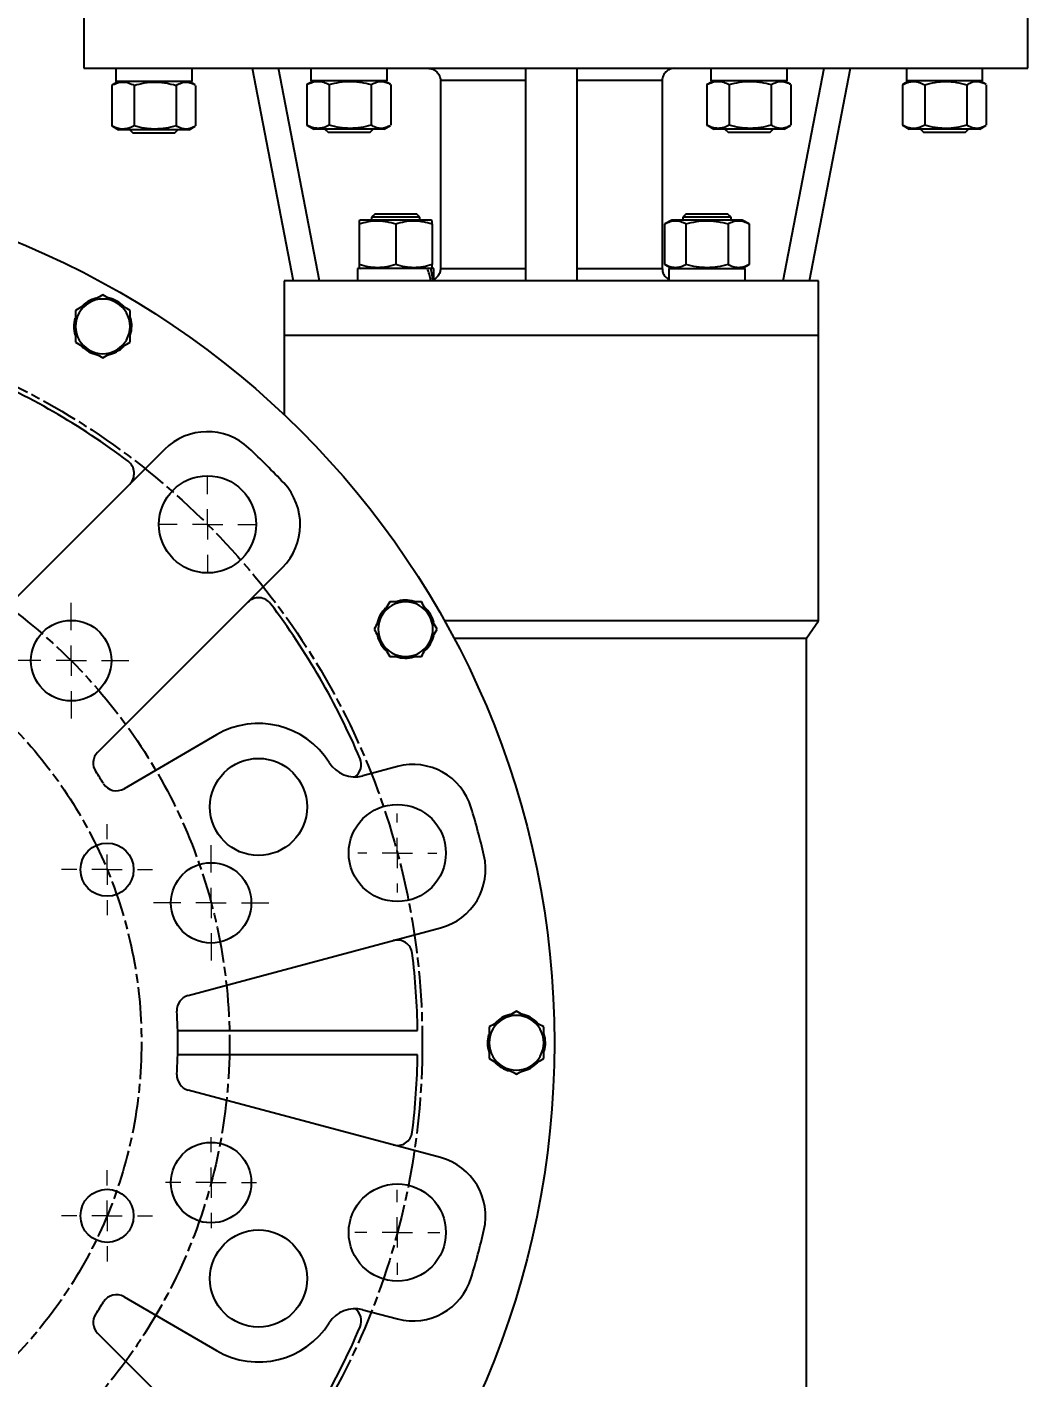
# Model space of a CAD drawing. Header units: millimetres. Extents: x 7861 to 11104, y 3791 to 6084.
# Drawn here: x 10086.4 to 10416.1, y 5036.6 to 5481.6 of the extents above; entities that cross this region are included whole.
import ezdxf

# ---------------------------------------------------------------- set-up
doc = ezdxf.new("R2010")
doc.units = ezdxf.units.MM
doc.linetypes.add('AM_ISO08W050', pattern=[18, 12, -1.5, 3, -1.5])
for name, color, linetype, lineweight in [('10', 7, 'Continuous', 0), ('AM_5', 3, 'Continuous', 25), ('AM_7', 4, 'AM_ISO08W050', 25)]:
    doc.layers.add(name, color=color, linetype=linetype, lineweight=lineweight)
doc.styles.add('SLDTEXTSTYLE1', font='txt.shx', dxfattribs={"width": 0.7, "bigfont": 'gbcbig.shx'})
doc.dimstyles.new('SLDDIMSTYLE12$3', dxfattribs={"dimtxt": 12, "dimasz": 10, "dimexe": 0, "dimexo": 0.0625, "dimgap": 0.875, "dimtad": 1, "dimdec": 1, "dimlfac": 1.8, "dimrnd": 1e-09, "dimzin": 12, "dimdsep": 46, "dimtxsty": 'SLDTEXTSTYLE1', "dimcen": 0.09, "dimdle": 8.16, "dimclrd": 3, "dimclre": 3, "dimadec": 0, "dimazin": 3, "dimtfac": 1, "dimtdec": 1, "dimtofl": 0, "dimtmove": 0, "dimatfit": 3, "dimfxl": 0, "dimfrac": 2, "dimtolj": 1, "dimlwd": 5, "dimlwe": 5, "dimarcsym": 0})

# ---------------------------------------------------------------- blocks, each defined once
blk = doc.blocks.new('SW_CENTERMARKSYMBOL_3')
at = {"layer": '10', "color": 0}
for p, q in [((0, 1), (0, 1.9)), ((0, 0), (0, 0.5)), ((-1, 0), (-1.9, 0)), ((0, 0), (-0.5, 0)), ((0, 0), (0, -0.5)), ((0, 0), (0.5, 0)), ((1, 0), (1.9, 0)), ((0, -1), (0, -1.9))]:
    blk.add_line(p, q, dxfattribs=at)
blk = doc.blocks.new('SW_CENTERMARKSYMBOL_4')
at = {"layer": '10', "color": 0}
for p, q in [((0, 1), (0, 1.9)), ((0, 0), (0, 0.5)), ((-1, 0), (-1.9, 0)), ((0, 0), (-0.5, 0)), ((0, 0), (0, -0.5)), ((0, 0), (0.5, 0)), ((1, 0), (1.9, 0)), ((0, -1), (0, -1.9))]:
    blk.add_line(p, q, dxfattribs=at)
blk = doc.blocks.new('SW_CENTERMARKSYMBOL_5')
at = {"layer": '10', "color": 0}
for p, q in [((0, 1), (0, 1.5)), ((0, 0), (0, 0.5)), ((-1, 0), (-1.5, 0)), ((0, 0), (-0.5, 0)), ((0, 0), (0, -0.5)), ((0, 0), (0.5, 0)), ((1, 0), (1.5, 0)), ((0, -1), (0, -1.5))]:
    blk.add_line(p, q, dxfattribs=at)
blk = doc.blocks.new('SW_CENTERMARKSYMBOL_23')
at = {"layer": '10', "color": 0}
for p, q in [((0, 1), (0, 1.6)), ((0, 0), (0, 0.5)), ((-1, 0), (-1.6, 0)), ((0, 0), (-0.5, 0)), ((0, 0), (0, -0.5)), ((0, 0), (0.5, 0)), ((1, 0), (1.6, 0)), ((0, -1), (0, -1.6))]:
    blk.add_line(p, q, dxfattribs=at)
blk = doc.blocks.new('SW_CENTERMARKSYMBOL_24')
at = {"layer": '10', "color": 0}
for p, q in [((0, 1), (0, 1.3)), ((0, 0), (0, 0.5)), ((-1, 0), (-1.3, 0)), ((0, 0), (-0.5, 0)), ((0, 0), (0, -0.5)), ((0, 0), (0.5, 0)), ((1, 0), (1.3, 0)), ((0, -1), (0, -1.3))]:
    blk.add_line(p, q, dxfattribs=at)
blk = doc.blocks.new('SW_CENTERMARKSYMBOL_25')
at = {"layer": '10', "color": 0}
for p, q in [((0, 1), (0, 1.4)), ((0, 0), (0, 0.5)), ((-1, 0), (-1.4, 0)), ((0, 0), (-0.5, 0)), ((0, 0), (0, -0.5)), ((0, 0), (0.5, 0)), ((1, 0), (1.4, 0)), ((0, -1), (0, -1.4))]:
    blk.add_line(p, q, dxfattribs=at)
blk = doc.blocks.new('SW_CENTERMARKSYMBOL_34')
at = {"layer": '10', "color": 0}
for p, q in [((0, 1), (0, 1.5)), ((0, 0), (0, 0.5)), ((-1, 0), (-1.5, 0)), ((0, 0), (-0.5, 0)), ((0, 0), (0, -0.5)), ((0, 0), (0.5, 0)), ((1, 0), (1.5, 0)), ((0, -1), (0, -1.5))]:
    blk.add_line(p, q, dxfattribs=at)
blk = doc.blocks.new('SW_CENTERMARKSYMBOL_35')
at = {"layer": '10', "color": 0}
for p, q in [((0, 1), (0, 1.5)), ((0, 0), (0, 0.5)), ((-1, 0), (-1.5, 0)), ((0, 0), (-0.5, 0)), ((0, 0), (0, -0.5)), ((0, 0), (0.5, 0)), ((1, 0), (1.5, 0)), ((0, -1), (0, -1.5))]:
    blk.add_line(p, q, dxfattribs=at)
blk = doc.blocks.new('*D104')
at = {"layer": 'AM_5', "color": 3, "linetype": 'Continuous', "lineweight": 5, "transparency": 16777216}
blk.add_line((9800.4, 5446.46), (9826.45, 5401.81), dxfattribs=at)
at = {"layer": 'AM_5', "color": 3, "lineweight": 5, "transparency": 16777216}
for p, q in [((9975, 5147), (9975.18, 5147)), ((9975.09, 5146.91), (9975.09, 5147.09))]:
    blk.add_line(p, q, dxfattribs=at)
at = {"layer": 'AM_5', "color": 3, "transparency": 16777216}
blk.add_solid([(9827.89, 5402.65), (9825.01, 5400.97), (9831.49, 5393.18)], dxfattribs=at)
at = {"layer": 'Defpoints', "color": 0, "transparency": 16777216}
for p in [(9831.49, 5393.18), (10118.7, 4900.82)]:
    blk.add_point(p, dxfattribs=at)
at = {"layer": 'AM_5', "color": 0, "transparency": 16777216, "insert": (9814.19, 5436.47), "char_height": 12, "attachment_point": 5, "rotation": 300.257, "style": 'SLDTEXTSTYLE1'}
blk.add_mtext('\\A1;∅570', dxfattribs=at)
blk = doc.blocks.new('*D106')
at = {"layer": 'AM_5', "color": 3, "linetype": 'Continuous', "lineweight": 5, "transparency": 16777216}
blk.add_line((9691.33, 5365.35), (9849.08, 5243.96), dxfattribs=at)
at = {"layer": 'AM_5', "color": 3, "lineweight": 5, "transparency": 16777216}
for p, q in [((9975, 5147), (9975.18, 5147)), ((9975.09, 5146.91), (9975.09, 5147.09))]:
    blk.add_line(p, q, dxfattribs=at)
at = {"layer": 'AM_5', "color": 3, "transparency": 16777216}
blk.add_solid([(9850.1, 5245.29), (9848.06, 5242.64), (9857.01, 5237.87)], dxfattribs=at)
at = {"layer": 'Defpoints', "color": 0, "transparency": 16777216}
for p in [(9857.01, 5237.87), (10093.18, 5056.13)]:
    blk.add_point(p, dxfattribs=at)
at = {"layer": 'AM_5', "color": 0, "transparency": 16777216, "insert": (9708.42, 5360.87), "char_height": 12, "attachment_point": 5, "rotation": 322.4223, "style": 'SLDTEXTSTYLE1'}
blk.add_mtext('\\A1;∅298', dxfattribs=at)

msp = doc.modelspace()

# ---------------------------------------------------------------- linework, layer by layer
at = {"color": 7, "linetype": 'Continuous', "lineweight": 25}
for p, q in [((10105.13, 5490.001), (10105.13, 5468.001)), ((10416.076, 5468.001), (10416.076, 5490.001)), ((10105.13, 5468.001), (10259.092, 5468.001)), ((10115.651, 5467.77), (10115.651, 5463.67)), ((10140.751, 5463.67), (10140.751, 5467.77)), ((10160.592, 5468.001), (10174.092, 5398.001)), ((10182.749, 5398.001), (10169.249, 5468.001)), ((10179.899, 5468.001), (10179.899, 5463.901)), ((10204.999, 5463.901), (10204.999, 5468.001)), ((10250.592, 5468.001), (10250.592, 5398.001)), ((10259.092, 5468.001), (10416.076, 5468.001)), ((10267.592, 5398.001), (10267.592, 5468.001)), ((10311.653, 5468.001), (10311.653, 5463.901)), ((10335.435, 5398.001), (10348.935, 5468.001)), ((10336.753, 5463.901), (10336.753, 5468.001)), ((10344.092, 5398.001), (10357.592, 5468.001)), ((10376.044, 5467.981), (10376.044, 5463.881)), ((10401.144, 5463.881), (10401.144, 5467.981)), ((10114.593, 5462.5), (10114.352, 5462.381)), ((10114.352, 5462.381), (10114.352, 5449.058)), ((10116.576, 5463.67), (10114.583, 5462.518)), ((10140.751, 5463.67), (10115.651, 5463.67)), ((10115.743, 5463.67), (10115.688, 5463.157)), ((10121.668, 5462.381), (10121.668, 5449.058)), ((10135.517, 5462.381), (10135.517, 5449.058)), ((10141.82, 5462.518), (10139.826, 5463.67)), ((10142.051, 5449.058), (10142.051, 5462.381)), ((10178.841, 5462.731), (10178.6, 5462.612)), ((10178.6, 5462.612), (10178.6, 5449.289)), ((10180.824, 5463.901), (10178.831, 5462.749)), ((10204.999, 5463.901), (10179.899, 5463.901)), ((10179.99, 5463.901), (10179.936, 5463.388)), ((10185.916, 5462.612), (10185.916, 5449.289)), ((10199.765, 5462.612), (10199.765, 5449.289)), ((10206.068, 5462.749), (10204.074, 5463.901)), ((10206.298, 5449.289), (10206.298, 5462.612)), ((10250.592, 5464.001), (10222.568, 5464.001)), ((10222.568, 5464.001), (10222.568, 5402.001)), ((10295.616, 5464.001), (10267.592, 5464.001)), ((10295.616, 5464.001), (10295.616, 5402.001)), ((10310.595, 5462.731), (10310.354, 5462.612)), ((10310.354, 5462.612), (10310.354, 5449.289)), ((10312.578, 5463.901), (10310.584, 5462.749)), ((10336.753, 5463.901), (10311.653, 5463.901)), ((10311.744, 5463.901), (10311.69, 5463.388)), ((10317.669, 5462.612), (10317.669, 5449.289)), ((10331.518, 5462.612), (10331.518, 5449.289)), ((10337.822, 5462.749), (10335.828, 5463.901)), ((10338.052, 5449.289), (10338.052, 5462.612)), ((10374.986, 5462.712), (10374.745, 5462.593)), ((10374.745, 5462.593), (10374.745, 5449.269)), ((10376.969, 5463.881), (10374.975, 5462.73)), ((10401.144, 5463.881), (10376.044, 5463.881)), ((10376.135, 5463.881), (10376.081, 5463.368)), ((10382.06, 5462.593), (10382.06, 5449.269)), ((10395.909, 5462.593), (10395.909, 5449.269)), ((10402.213, 5462.73), (10400.219, 5463.881)), ((10402.443, 5449.269), (10402.443, 5462.593)), ((10114.352, 5449.058), (10114.593, 5448.943)), ((10114.581, 5448.922), (10116.576, 5447.77)), ((10139.826, 5447.77), (10116.576, 5447.77)), ((10120.284, 5447.77), (10121.284, 5446.77)), ((10135.119, 5446.77), (10136.119, 5447.77)), ((10139.826, 5447.77), (10141.822, 5448.922)), ((10178.6, 5449.289), (10178.841, 5449.174)), ((10178.829, 5449.153), (10180.824, 5448.001)), ((10204.074, 5448.001), (10180.824, 5448.001)), ((10184.532, 5448.001), (10185.532, 5447.001)), ((10199.367, 5447.001), (10200.367, 5448.001)), ((10204.074, 5448.001), (10206.07, 5449.153)), ((10310.354, 5449.289), (10310.595, 5449.174)), ((10310.582, 5449.153), (10312.578, 5448.001)), ((10335.828, 5448.001), (10312.578, 5448.001)), ((10316.285, 5448.001), (10317.285, 5447.001)), ((10331.12, 5447.001), (10332.12, 5448.001)), ((10335.828, 5448.001), (10337.824, 5449.153)), ((10374.745, 5449.269), (10374.986, 5449.155)), ((10374.973, 5449.133), (10376.969, 5447.981)), ((10400.219, 5447.981), (10376.969, 5447.981)), ((10380.676, 5447.981), (10381.676, 5446.981)), ((10395.511, 5446.981), (10396.511, 5447.981)), ((10400.219, 5447.981), (10402.215, 5449.133)), ((10121.284, 5446.77), (10135.119, 5446.77)), ((10185.532, 5447.001), (10199.367, 5447.001)), ((10317.285, 5447.001), (10331.12, 5447.001)), ((10381.676, 5446.981), (10395.511, 5446.981)), ((10196.202, 5418.001), (10195.827, 5417.784)), ((10195.827, 5416.712), (10195.827, 5403.389)), ((10207.827, 5418.001), (10196.202, 5418.001)), ((10200.909, 5420.001), (10199.827, 5418.918)), ((10199.827, 5418.918), (10199.827, 5418.001)), ((10204.762, 5418.918), (10199.827, 5418.918)), ((10207.827, 5420.001), (10200.909, 5420.001)), ((10215.827, 5418.918), (10204.762, 5418.918)), ((10214.744, 5420.001), (10207.827, 5420.001)), ((10219.452, 5418.001), (10207.827, 5418.001)), ((10207.827, 5416.712), (10207.827, 5403.389)), ((10215.827, 5418.918), (10214.744, 5420.001)), ((10215.827, 5418.001), (10215.827, 5418.918)), ((10219.827, 5417.784), (10219.452, 5418.001)), ((10219.827, 5416.712), (10219.827, 5403.389)), ((10298.732, 5418.001), (10296.501, 5416.712)), ((10296.501, 5403.389), (10296.501, 5416.712)), ((10310.357, 5418.001), (10298.732, 5418.001)), ((10303.44, 5420.001), (10302.357, 5418.918)), ((10302.357, 5418.918), (10302.357, 5418.001)), ((10318.357, 5418.918), (10302.357, 5418.918)), ((10303.429, 5416.712), (10303.429, 5403.389)), ((10310.357, 5420.001), (10303.44, 5420.001)), ((10317.275, 5420.001), (10310.357, 5420.001)), ((10321.982, 5418.001), (10310.357, 5418.001)), ((10318.357, 5418.918), (10317.275, 5420.001)), ((10317.285, 5416.712), (10317.285, 5403.389)), ((10318.357, 5418.001), (10318.357, 5418.918)), ((10324.214, 5416.712), (10321.982, 5418.001)), ((10324.214, 5416.712), (10324.214, 5403.389)), ((10296.501, 5403.389), (10298.732, 5402.101)), ((10321.982, 5402.101), (10324.214, 5403.389)), ((10195.277, 5402.101), (10195.277, 5398.001)), ((10218.305, 5402.101), (10195.277, 5402.101)), ((10195.827, 5402.317), (10196.202, 5402.101)), ((10218.565, 5402.101), (10218.305, 5402.101)), ((10219.419, 5402.101), (10218.565, 5402.101)), ((10220.377, 5402.101), (10219.419, 5402.101)), ((10219.452, 5402.101), (10219.827, 5402.317)), ((10220.377, 5398.001), (10220.377, 5402.101)), ((10222.568, 5402.001), (10250.592, 5402.001)), ((10267.592, 5402.001), (10295.616, 5402.001)), ((10297.807, 5402.101), (10297.807, 5398.001)), ((10297.807, 5402.101), (10322.907, 5402.101)), ((10322.907, 5398.001), (10322.907, 5402.101)), ((10171.092, 5398.001), (10171.092, 5380.001)), ((10259.092, 5398.001), (10171.092, 5398.001)), ((10347.092, 5398.001), (10259.092, 5398.001)), ((10347.092, 5380.001), (10347.092, 5398.001)), ((10171.092, 5380.001), (10171.092, 5353.904)), ((10259.092, 5380.001), (10171.092, 5380.001)), ((10347.092, 5380.001), (10259.092, 5380.001)), ((10347.092, 5286.001), (10347.092, 5380.001)), ((10131.636, 5342.436), (10070.755, 5281.554)), ((10109.645, 5242.663), (10170.527, 5303.545)), ((10347.092, 5286.001), (10223.897, 5286.001)), ((10343.092, 5280.288), (10347.092, 5286.001)), ((10227.004, 5280.288), (10343.092, 5280.288)), ((10343.092, 5013.713), (10343.092, 5280.288)), ((10148.771, 5248.432), (10118.371, 5230.678)), ((10208.381, 5237.98), (10197.008, 5234.933)), ((10139.45, 5162.57), (10222.616, 5184.854)), ((10136.042, 5151.001), (10215.059, 5151.001)), ((10215.059, 5143.001), (10136.042, 5143.001)), ((10222.616, 5109.147), (10139.45, 5131.431)), ((10118.371, 5063.323), (10148.771, 5045.569)), ((10197.008, 5059.068), (10208.381, 5056.021)), ((10170.527, 4990.456), (10109.645, 5051.338))]:
    msp.add_line(p, q, dxfattribs=at)
for centre, radius in [((9975.092, 5147.001), 285), ((10145.858, 5317.767), 16), ((10100.957, 5272.866), 13.25), ((10162.639, 5224.685), 16), ((10208.363, 5209.505), 16), ((10112.75, 5204.02), 8.75), ((10147.027, 5193.07), 13.25), ((10147.027, 5100.931), 13.25), ((10208.363, 5084.496), 16), ((10112.75, 5089.981), 8.75), ((10162.639, 5069.316), 16)]:
    msp.add_circle(centre, radius, dxfattribs=at)
for centre, radius, start, end in [((10111.342, 5382.992), 9, 120, 180), ((10111.342, 5382.992), 9.55, 102.8059, 139.1982), ((10111.342, 5382.992), 9, 60, 120), ((10111.342, 5382.992), 9.55, 43.69476, 78.28049), ((10111.342, 5382.992), 9, 0, 60), ((10111.342, 5382.992), 9.55, 163.51521, 197.78984), ((10111.342, 5382.992), 9.55, 342.65879, 16.76773), ((10111.342, 5382.992), 9, 180, 240), ((10111.342, 5382.992), 9, 300, 0), ((10111.342, 5382.992), 9.55, 223.41073, 259.16194), ((10111.342, 5382.992), 9.55, 280.9144, 316.31319), ((10111.342, 5382.992), 9, 240, 300), ((9975.092, 5147.001), 240, 52.94936, 67.05064), ((10145.778, 5328.294), 20, 46.72604, 135), ((9975.092, 5147.001), 269, 43.27396, 46.72604), ((10116.684, 5334.555), 5, 315, 52.94936), ((10156.385, 5317.687), 20, 315, 43.27396), ((10162.646, 5288.593), 5, 37.05064, 135), ((9975.092, 5147.001), 240, 22.94936, 37.05064), ((10211.084, 5283.251), 9, 90, 150), ((10211.084, 5283.251), 9.55, 72.8059, 109.1982), ((10211.084, 5283.251), 9, 30, 90), ((10211.084, 5283.251), 9.55, 133.51521, 167.78984), ((10211.084, 5283.251), 9, 150, 210), ((10211.084, 5283.251), 9.55, 13.69476, 48.28049), ((10211.084, 5283.251), 9, 330, 30), ((10211.084, 5283.251), 9.55, 193.41073, 229.16194), ((10211.084, 5283.251), 9, 210, 270), ((10211.084, 5283.251), 9, 270, 330), ((10211.084, 5283.251), 9.55, 312.65879, 346.76773), ((10211.084, 5283.251), 9.55, 250.9144, 286.31319), ((10162.639, 5224.685), 27.5, 32.06271, 120.28568), ((10113.181, 5239.128), 5, 135, 213.70952), ((10194.42, 5244.592), 10, 212.06271, 285), ((10191.492, 5238.631), 5, 306.11692, 22.94936), ((10213.557, 5218.662), 20, 16.72604, 105), ((9975.092, 5147.001), 161, 32.01172, 33.70952), ((10115.85, 5234.996), 5, 212.01172, 300.28568), ((9975.092, 5147.001), 269, 13.27396, 16.72604), ((10217.439, 5204.173), 20, 285, 13.27396), ((10208.315, 5175.846), 5, 7.05064, 105), ((9975.092, 5147.001), 240, 0.95497, 7.05064), ((10140.744, 5157.74), 5, 105, 183.70952), ((9975.092, 5147.001), 161, 356.29048, 3.70952), ((10247.592, 5147.001), 9, 120, 180), ((10247.592, 5147.001), 9.55, 102.74645, 137.17972), ((10247.592, 5147.001), 9, 60, 120), ((10247.592, 5147.001), 9.55, 43.551, 79.1982), ((10247.592, 5147.001), 9, 0, 60), ((10247.592, 5147.001), 9.55, 163.72889, 198.87232), ((10247.592, 5147.001), 9.55, 343.41542, 17.60898), ((10247.592, 5147.001), 9, 180, 240), ((10247.592, 5147.001), 9, 300, 0), ((9975.092, 5147.001), 240, 352.94936, 359.04503), ((10247.592, 5147.001), 9.55, 221.51167, 256.77903), ((10247.592, 5147.001), 9.55, 282.02291, 316.40068), ((10140.744, 5136.261), 5, 176.29048, 255), ((10247.592, 5147.001), 9, 240, 300), ((10208.315, 5118.155), 5, 255, 352.94936), ((10217.439, 5089.828), 20, 346.72604, 75), ((9975.092, 5147.001), 269, 343.27396, 346.72604), ((10213.557, 5075.339), 20, 255, 343.27396), ((9975.092, 5147.001), 161, 326.29048, 327.98828), ((10115.85, 5059.005), 5, 59.71432, 147.98828), ((10113.181, 5054.873), 5, 146.29048, 225), ((10194.42, 5049.409), 10, 75, 147.93729), ((10191.492, 5055.37), 5, 337.05064, 53.88308), ((10162.639, 5069.316), 27.5, 239.71432, 327.93729), ((9975.092, 5147.001), 240, 322.94936, 337.05064)]:
    msp.add_arc(centre, radius, start, end, dxfattribs=at)
for centre, start_param, end_param in [((10207.827, 5398.001), 4.5627436, 4.7524967), ((10207.827, 5402.101), 4.3729905, 4.5627436)]:
    msp.add_ellipse(centre, major_axis=(-6.482, 21.494), ratio=0.4999708, start_param=start_param, end_param=end_param, dxfattribs=at)
for points, knots in [([(10218.472, 5468.001), (10218.739, 5468.001), (10219.002, 5467.975), (10219.519, 5467.876), (10219.777, 5467.8), (10220.269, 5467.603), (10220.504, 5467.482), (10220.947, 5467.196), (10221.159, 5467.029), (10221.539, 5466.662), (10221.71, 5466.462), (10222.013, 5466.027), (10222.143, 5465.792), (10222.456, 5465.066), (10222.568, 5464.535), (10222.568, 5464.001)], [0, 0, 0, 0, 0.125, 0.125, 0.25, 0.25, 0.375, 0.375, 0.5, 0.5, 0.625, 0.625, 0.75, 0.75, 1, 1, 1, 1]), ([(10299.712, 5468.001), (10299.445, 5468.001), (10299.182, 5467.975), (10298.664, 5467.876), (10298.407, 5467.8), (10297.914, 5467.603), (10297.68, 5467.482), (10297.237, 5467.196), (10297.025, 5467.029), (10296.645, 5466.662), (10296.474, 5466.462), (10296.171, 5466.027), (10296.041, 5465.792), (10295.728, 5465.066), (10295.616, 5464.535), (10295.616, 5464.001)], [0, 0, 0, 0, 0.125, 0.125, 0.25, 0.25, 0.375, 0.375, 0.5, 0.5, 0.625, 0.625, 0.75, 0.75, 1, 1, 1, 1]), ([(10114.352, 5462.381), (10114.95, 5462.708), (10115.551, 5462.977), (10116.767, 5463.35), (10117.381, 5463.452), (10118.314, 5463.453), (10118.627, 5463.428), (10119.245, 5463.331), (10119.552, 5463.258), (10120.467, 5462.978), (10121.07, 5462.708), (10121.668, 5462.381)], [0, 0, 0, 0, 0.25, 0.25, 0.5, 0.5, 0.625, 0.625, 0.75, 0.75, 1, 1, 1, 1]), ([(10121.668, 5462.381), (10122.798, 5462.708), (10123.937, 5462.977), (10126.239, 5463.35), (10127.402, 5463.452), (10129.168, 5463.453), (10129.759, 5463.428), (10130.929, 5463.331), (10131.51, 5463.258), (10133.243, 5462.978), (10134.385, 5462.708), (10135.517, 5462.381)], [0, 0, 0, 0, 0.25, 0.25, 0.5, 0.5, 0.625, 0.625, 0.75, 0.75, 1, 1, 1, 1]), ([(10135.517, 5462.381), (10136.084, 5462.691), (10137.231, 5463.317), (10138.929, 5463.543), (10140.471, 5463.234), (10141.387, 5462.732), (10141.81, 5462.5)], [0, 0, 0, 0, 0.27487, 0.5557011, 0.7950175, 1, 1, 1, 1]), ([(10178.6, 5462.612), (10179.198, 5462.939), (10179.799, 5463.208), (10181.015, 5463.581), (10181.629, 5463.683), (10182.562, 5463.684), (10182.874, 5463.659), (10183.492, 5463.562), (10183.799, 5463.489), (10184.715, 5463.209), (10185.318, 5462.939), (10185.916, 5462.612)], [0, 0, 0, 0, 0.25, 0.25, 0.5, 0.5, 0.625, 0.625, 0.75, 0.75, 1, 1, 1, 1]), ([(10185.916, 5462.612), (10187.046, 5462.939), (10188.185, 5463.208), (10190.487, 5463.581), (10191.65, 5463.683), (10193.416, 5463.684), (10194.007, 5463.659), (10195.177, 5463.562), (10195.758, 5463.489), (10197.491, 5463.209), (10198.633, 5462.939), (10199.765, 5462.612)], [0, 0, 0, 0, 0.25, 0.25, 0.5, 0.5, 0.625, 0.625, 0.75, 0.75, 1, 1, 1, 1]), ([(10199.765, 5462.612), (10200.332, 5462.922), (10201.478, 5463.548), (10203.177, 5463.774), (10204.719, 5463.465), (10205.635, 5462.963), (10206.058, 5462.731)], [0, 0, 0, 0, 0.27487, 0.5557011, 0.7950175, 1, 1, 1, 1]), ([(10310.354, 5462.612), (10310.951, 5462.939), (10311.553, 5463.208), (10312.768, 5463.581), (10313.383, 5463.683), (10314.316, 5463.684), (10314.628, 5463.659), (10315.246, 5463.562), (10315.553, 5463.489), (10316.468, 5463.209), (10317.071, 5462.939), (10317.669, 5462.612)], [0, 0, 0, 0, 0.25, 0.25, 0.5, 0.5, 0.625, 0.625, 0.75, 0.75, 1, 1, 1, 1]), ([(10317.669, 5462.612), (10318.8, 5462.939), (10319.939, 5463.208), (10322.24, 5463.581), (10323.403, 5463.683), (10325.169, 5463.684), (10325.761, 5463.659), (10326.931, 5463.562), (10327.512, 5463.489), (10329.245, 5463.209), (10330.386, 5462.939), (10331.518, 5462.612)], [0, 0, 0, 0, 0.25, 0.25, 0.5, 0.5, 0.625, 0.625, 0.75, 0.75, 1, 1, 1, 1]), ([(10331.518, 5462.612), (10332.085, 5462.922), (10333.232, 5463.548), (10334.93, 5463.774), (10336.473, 5463.465), (10337.389, 5462.963), (10337.811, 5462.731)], [0, 0, 0, 0, 0.27487, 0.5557011, 0.7950175, 1, 1, 1, 1]), ([(10374.745, 5462.593), (10375.342, 5462.919), (10375.944, 5463.189), (10377.159, 5463.561), (10377.774, 5463.664), (10378.707, 5463.665), (10379.019, 5463.64), (10379.637, 5463.542), (10379.944, 5463.47), (10380.859, 5463.19), (10381.462, 5462.92), (10382.06, 5462.593)], [0, 0, 0, 0, 0.25, 0.25, 0.5, 0.5, 0.625, 0.625, 0.75, 0.75, 1, 1, 1, 1]), ([(10382.06, 5462.593), (10383.191, 5462.919), (10384.33, 5463.189), (10386.631, 5463.561), (10387.794, 5463.664), (10389.56, 5463.665), (10390.152, 5463.64), (10391.322, 5463.542), (10391.903, 5463.47), (10393.636, 5463.19), (10394.777, 5462.92), (10395.909, 5462.593)], [0, 0, 0, 0, 0.25, 0.25, 0.5, 0.5, 0.625, 0.625, 0.75, 0.75, 1, 1, 1, 1]), ([(10395.909, 5462.593), (10396.476, 5462.903), (10397.623, 5463.529), (10399.321, 5463.755), (10400.864, 5463.445), (10401.78, 5462.943), (10402.202, 5462.712)], [0, 0, 0, 0, 0.27487, 0.5557011, 0.7950175, 1, 1, 1, 1]), ([(10121.668, 5449.058), (10121.071, 5448.731), (10120.469, 5448.462), (10119.253, 5448.089), (10118.639, 5447.987), (10117.706, 5447.986), (10117.394, 5448.011), (10116.776, 5448.108), (10116.469, 5448.181), (10115.553, 5448.461), (10114.95, 5448.731), (10114.352, 5449.058)], [0, 0, 0, 0, 0.25, 0.25, 0.5, 0.5, 0.625, 0.625, 0.75, 0.75, 1, 1, 1, 1]), ([(10135.517, 5449.058), (10134.386, 5448.731), (10133.247, 5448.462), (10130.946, 5448.089), (10129.783, 5447.987), (10128.017, 5447.986), (10127.425, 5448.011), (10126.255, 5448.108), (10125.674, 5448.181), (10123.941, 5448.461), (10122.8, 5448.731), (10121.668, 5449.058)], [0, 0, 0, 0, 0.25, 0.25, 0.5, 0.5, 0.625, 0.625, 0.75, 0.75, 1, 1, 1, 1]), ([(10141.81, 5448.943), (10141.322, 5448.68), (10140.255, 5448.102), (10138.638, 5447.896), (10137.015, 5448.229), (10136.019, 5448.78), (10135.517, 5449.058)], [0, 0, 0, 0, 0.23618419, 0.51698793, 0.75628114, 1, 1, 1, 1]), ([(10185.916, 5449.289), (10185.318, 5448.962), (10184.717, 5448.693), (10183.501, 5448.32), (10182.887, 5448.218), (10181.954, 5448.217), (10181.642, 5448.242), (10181.024, 5448.339), (10180.717, 5448.412), (10179.801, 5448.692), (10179.198, 5448.962), (10178.6, 5449.289)], [0, 0, 0, 0, 0.25, 0.25, 0.5, 0.5, 0.625, 0.625, 0.75, 0.75, 1, 1, 1, 1]), ([(10199.765, 5449.289), (10198.634, 5448.962), (10197.495, 5448.693), (10195.194, 5448.32), (10194.031, 5448.218), (10192.265, 5448.217), (10191.673, 5448.242), (10190.503, 5448.339), (10189.922, 5448.412), (10188.189, 5448.692), (10187.048, 5448.962), (10185.916, 5449.289)], [0, 0, 0, 0, 0.25, 0.25, 0.5, 0.5, 0.625, 0.625, 0.75, 0.75, 1, 1, 1, 1]), ([(10206.058, 5449.174), (10205.57, 5448.911), (10204.503, 5448.333), (10202.886, 5448.127), (10201.262, 5448.46), (10200.267, 5449.011), (10199.765, 5449.289)], [0, 0, 0, 0, 0.23618419, 0.51698793, 0.75628114, 1, 1, 1, 1]), ([(10317.669, 5449.289), (10317.072, 5448.962), (10316.471, 5448.693), (10315.255, 5448.32), (10314.641, 5448.218), (10313.708, 5448.217), (10313.395, 5448.242), (10312.777, 5448.339), (10312.47, 5448.412), (10311.555, 5448.692), (10310.952, 5448.962), (10310.354, 5449.289)], [0, 0, 0, 0, 0.25, 0.25, 0.5, 0.5, 0.625, 0.625, 0.75, 0.75, 1, 1, 1, 1]), ([(10331.518, 5449.289), (10330.388, 5448.962), (10329.249, 5448.693), (10326.947, 5448.32), (10325.785, 5448.218), (10324.018, 5448.217), (10323.427, 5448.242), (10322.257, 5448.339), (10321.676, 5448.412), (10319.943, 5448.692), (10318.801, 5448.962), (10317.669, 5449.289)], [0, 0, 0, 0, 0.25, 0.25, 0.5, 0.5, 0.625, 0.625, 0.75, 0.75, 1, 1, 1, 1]), ([(10337.811, 5449.174), (10337.324, 5448.911), (10336.257, 5448.333), (10334.64, 5448.127), (10333.016, 5448.46), (10332.021, 5449.011), (10331.518, 5449.289)], [0, 0, 0, 0, 0.23618419, 0.51698793, 0.75628114, 1, 1, 1, 1]), ([(10382.06, 5449.269), (10381.463, 5448.943), (10380.861, 5448.674), (10379.646, 5448.301), (10379.032, 5448.198), (10378.099, 5448.197), (10377.786, 5448.222), (10377.168, 5448.32), (10376.861, 5448.393), (10375.946, 5448.673), (10375.343, 5448.942), (10374.745, 5449.269)], [0, 0, 0, 0, 0.25, 0.25, 0.5, 0.5, 0.625, 0.625, 0.75, 0.75, 1, 1, 1, 1]), ([(10395.909, 5449.269), (10394.779, 5448.943), (10393.64, 5448.674), (10391.338, 5448.301), (10390.175, 5448.198), (10388.409, 5448.197), (10387.818, 5448.222), (10386.648, 5448.32), (10386.067, 5448.393), (10384.334, 5448.673), (10383.192, 5448.942), (10382.06, 5449.269)], [0, 0, 0, 0, 0.25, 0.25, 0.5, 0.5, 0.625, 0.625, 0.75, 0.75, 1, 1, 1, 1]), ([(10402.202, 5449.155), (10401.715, 5448.891), (10400.648, 5448.314), (10399.031, 5448.107), (10397.407, 5448.441), (10396.412, 5448.991), (10395.909, 5449.269)], [0, 0, 0, 0, 0.23618419, 0.51698793, 0.75628114, 1, 1, 1, 1]), ([(10195.827, 5417.746), (10195.827, 5417.758), (10195.827, 5417.852), (10195.827, 5417.508), (10195.827, 5416.979), (10195.827, 5416.712)], [0, 0, 0, 0, 0.0695917, 0.5305334, 1, 1, 1, 1]), ([(10195.827, 5416.712), (10196.806, 5417.039), (10197.793, 5417.308), (10199.787, 5417.681), (10200.795, 5417.783), (10202.325, 5417.784), (10202.838, 5417.759), (10203.852, 5417.662), (10204.355, 5417.589), (10205.857, 5417.309), (10206.846, 5417.039), (10207.827, 5416.712)], [0, 0, 0, 0, 0.25, 0.25, 0.5, 0.5, 0.625, 0.625, 0.75, 0.75, 1, 1, 1, 1]), ([(10207.827, 5416.712), (10208.806, 5417.039), (10209.793, 5417.308), (10211.787, 5417.681), (10212.795, 5417.783), (10214.325, 5417.784), (10214.838, 5417.759), (10215.852, 5417.662), (10216.355, 5417.589), (10217.857, 5417.309), (10218.846, 5417.039), (10219.827, 5416.712)], [0, 0, 0, 0, 0.25, 0.25, 0.5, 0.5, 0.625, 0.625, 0.75, 0.75, 1, 1, 1, 1]), ([(10219.827, 5416.712), (10219.827, 5417.034), (10219.827, 5417.642), (10219.827, 5417.713), (10219.827, 5417.746)], [0, 0, 0, 0, 0.529034, 1, 1, 1, 1]), ([(10296.501, 5416.712), (10297.066, 5417.039), (10297.636, 5417.308), (10298.788, 5417.681), (10299.369, 5417.783), (10300.253, 5417.784), (10300.549, 5417.759), (10301.134, 5417.662), (10301.425, 5417.589), (10302.292, 5417.309), (10302.863, 5417.039), (10303.429, 5416.712)], [0, 0, 0, 0, 0.25, 0.25, 0.5, 0.5, 0.625, 0.625, 0.75, 0.75, 1, 1, 1, 1]), ([(10303.429, 5416.712), (10304.56, 5417.039), (10305.7, 5417.308), (10308.002, 5417.681), (10309.166, 5417.783), (10310.933, 5417.784), (10311.525, 5417.759), (10312.695, 5417.662), (10313.277, 5417.589), (10315.011, 5417.309), (10316.153, 5417.039), (10317.285, 5416.712)], [0, 0, 0, 0, 0.25, 0.25, 0.5, 0.5, 0.625, 0.625, 0.75, 0.75, 1, 1, 1, 1]), ([(10317.285, 5416.712), (10317.851, 5417.039), (10318.421, 5417.308), (10319.572, 5417.681), (10320.154, 5417.783), (10321.037, 5417.784), (10321.333, 5417.759), (10321.919, 5417.662), (10322.209, 5417.589), (10323.076, 5417.309), (10323.647, 5417.039), (10324.214, 5416.712)], [0, 0, 0, 0, 0.25, 0.25, 0.5, 0.5, 0.625, 0.625, 0.75, 0.75, 1, 1, 1, 1]), ([(10207.827, 5403.389), (10206.847, 5403.062), (10205.86, 5402.793), (10203.866, 5402.42), (10202.858, 5402.318), (10201.328, 5402.317), (10200.816, 5402.342), (10199.802, 5402.439), (10199.298, 5402.512), (10197.797, 5402.792), (10196.808, 5403.062), (10195.827, 5403.389)], [0, 0, 0, 0, 0.25, 0.25, 0.5, 0.5, 0.625, 0.625, 0.75, 0.75, 1, 1, 1, 1]), ([(10195.827, 5403.389), (10195.827, 5403.067), (10195.827, 5402.459), (10195.827, 5402.388), (10195.827, 5402.355)], [0, 0, 0, 0, 0.529034, 1, 1, 1, 1]), ([(10219.827, 5403.389), (10218.847, 5403.062), (10217.86, 5402.793), (10215.866, 5402.42), (10214.858, 5402.318), (10213.328, 5402.317), (10212.816, 5402.342), (10211.802, 5402.439), (10211.298, 5402.512), (10209.797, 5402.792), (10208.808, 5403.062), (10207.827, 5403.389)], [0, 0, 0, 0, 0.25, 0.25, 0.5, 0.5, 0.625, 0.625, 0.75, 0.75, 1, 1, 1, 1]), ([(10219.827, 5402.355), (10219.827, 5402.343), (10219.827, 5402.249), (10219.827, 5402.594), (10219.827, 5403.122), (10219.827, 5403.389)], [0, 0, 0, 0, 0.0695917, 0.5305334, 1, 1, 1, 1]), ([(10303.429, 5403.389), (10302.863, 5403.062), (10302.294, 5402.793), (10301.142, 5402.42), (10300.561, 5402.318), (10299.677, 5402.317), (10299.381, 5402.342), (10298.796, 5402.439), (10298.505, 5402.512), (10297.638, 5402.792), (10297.067, 5403.062), (10296.501, 5403.389)], [0, 0, 0, 0, 0.25, 0.25, 0.5, 0.5, 0.625, 0.625, 0.75, 0.75, 1, 1, 1, 1]), ([(10317.285, 5403.389), (10316.154, 5403.062), (10315.015, 5402.793), (10312.712, 5402.42), (10311.548, 5402.318), (10309.781, 5402.317), (10309.19, 5402.342), (10308.019, 5402.439), (10307.438, 5402.512), (10305.704, 5402.792), (10304.562, 5403.062), (10303.429, 5403.389)], [0, 0, 0, 0, 0.25, 0.25, 0.5, 0.5, 0.625, 0.625, 0.75, 0.75, 1, 1, 1, 1]), ([(10324.214, 5403.389), (10323.648, 5403.062), (10323.078, 5402.793), (10321.927, 5402.42), (10321.345, 5402.318), (10320.462, 5402.317), (10320.166, 5402.342), (10319.58, 5402.439), (10319.29, 5402.512), (10318.423, 5402.792), (10317.852, 5403.062), (10317.285, 5403.389)], [0, 0, 0, 0, 0.25, 0.25, 0.5, 0.5, 0.625, 0.625, 0.75, 0.75, 1, 1, 1, 1]), ([(10222.568, 5402.001), (10222.525, 5401.558), (10222.439, 5400.672), (10221.747, 5399.518), (10221.023, 5398.763), (10220.492, 5398.556), (10220.377, 5398.511)], [0, 0, 0, 0, 0.3037787, 0.6074262, 0.9147771, 1, 1, 1, 1]), ([(10295.616, 5402.001), (10295.659, 5401.558), (10295.745, 5400.672), (10296.437, 5399.518), (10297.161, 5398.763), (10297.692, 5398.556), (10297.807, 5398.511)], [0, 0, 0, 0, 0.3037787, 0.6074262, 0.9147771, 1, 1, 1, 1]), ([(10106.842, 5390.787), (10106.085, 5390.35), (10105.332, 5389.915), (10103.832, 5389.049), (10103.086, 5388.618), (10102.342, 5388.189)], [0, 0, 0, 0, 0.5, 0.5, 1, 1, 1, 1]), ([(10111.342, 5393.385), (10110.598, 5392.955), (10109.852, 5392.524), (10108.352, 5391.659), (10107.599, 5391.224), (10106.842, 5390.787)], [0, 0, 0, 0, 0.5, 0.5, 1, 1, 1, 1]), ([(10115.842, 5390.787), (10115.085, 5391.224), (10114.332, 5391.659), (10112.832, 5392.524), (10112.086, 5392.955), (10111.342, 5393.385)], [0, 0, 0, 0, 0.5, 0.5, 1, 1, 1, 1]), ([(10120.342, 5388.189), (10119.598, 5388.618), (10118.852, 5389.049), (10117.352, 5389.915), (10116.599, 5390.35), (10115.842, 5390.787)], [0, 0, 0, 0, 0.5, 0.5, 1, 1, 1, 1]), ([(10102.342, 5388.189), (10102.342, 5387.33), (10102.342, 5386.468), (10102.342, 5384.736), (10102.342, 5383.867), (10102.342, 5382.992)], [0, 0, 0, 0, 0.5, 0.5, 1, 1, 1, 1]), ([(10120.342, 5382.992), (10120.342, 5383.867), (10120.342, 5384.736), (10120.342, 5386.468), (10120.342, 5387.33), (10120.342, 5388.189)], [0, 0, 0, 0, 0.5, 0.5, 1, 1, 1, 1]), ([(10102.342, 5382.992), (10102.342, 5382.118), (10102.342, 5381.249), (10102.342, 5379.517), (10102.342, 5378.655), (10102.342, 5377.796)], [0, 0, 0, 0, 0.5, 0.5, 1, 1, 1, 1]), ([(10120.342, 5377.796), (10120.342, 5378.655), (10120.342, 5379.517), (10120.342, 5381.249), (10120.342, 5382.118), (10120.342, 5382.992)], [0, 0, 0, 0, 0.5, 0.5, 1, 1, 1, 1]), ([(10102.342, 5377.796), (10103.086, 5377.367), (10103.832, 5376.936), (10105.332, 5376.07), (10106.085, 5375.635), (10106.842, 5375.198)], [0, 0, 0, 0, 0.5, 0.5, 1, 1, 1, 1]), ([(10115.842, 5375.198), (10116.599, 5375.635), (10117.352, 5376.07), (10118.852, 5376.936), (10119.598, 5377.367), (10120.342, 5377.796)], [0, 0, 0, 0, 0.5, 0.5, 1, 1, 1, 1]), ([(10106.842, 5375.198), (10107.599, 5374.761), (10108.352, 5374.326), (10109.852, 5373.461), (10110.598, 5373.03), (10111.342, 5372.6)], [0, 0, 0, 0, 0.5, 0.5, 1, 1, 1, 1]), ([(10111.342, 5372.6), (10112.086, 5373.03), (10112.832, 5373.461), (10114.332, 5374.326), (10115.085, 5374.761), (10115.842, 5375.198)], [0, 0, 0, 0, 0.5, 0.5, 1, 1, 1, 1]), ([(10205.888, 5292.251), (10205.458, 5291.507), (10205.027, 5290.76), (10204.162, 5289.261), (10203.727, 5288.508), (10203.29, 5287.751)], [0, 0, 0, 0, 0.5, 0.5, 1, 1, 1, 1]), ([(10211.084, 5292.251), (10210.21, 5292.251), (10209.34, 5292.251), (10207.609, 5292.251), (10206.747, 5292.251), (10205.888, 5292.251)], [0, 0, 0, 0, 0.5, 0.5, 1, 1, 1, 1]), ([(10216.28, 5292.251), (10215.421, 5292.251), (10214.559, 5292.251), (10212.828, 5292.251), (10211.958, 5292.251), (10211.084, 5292.251)], [0, 0, 0, 0, 0.5, 0.5, 1, 1, 1, 1]), ([(10218.878, 5287.751), (10218.441, 5288.508), (10218.006, 5289.261), (10217.14, 5290.76), (10216.71, 5291.507), (10216.28, 5292.251)], [0, 0, 0, 0, 0.5, 0.5, 1, 1, 1, 1]), ([(10203.29, 5287.751), (10202.852, 5286.993), (10202.418, 5286.24), (10201.552, 5284.741), (10201.121, 5283.994), (10200.692, 5283.251)], [0, 0, 0, 0, 0.5, 0.5, 1, 1, 1, 1]), ([(10221.476, 5283.251), (10221.047, 5283.994), (10220.616, 5284.741), (10219.75, 5286.24), (10219.315, 5286.993), (10218.878, 5287.751)], [0, 0, 0, 0, 0.5, 0.5, 1, 1, 1, 1]), ([(10200.692, 5283.251), (10201.121, 5282.507), (10201.552, 5281.76), (10202.418, 5280.261), (10202.852, 5279.508), (10203.29, 5278.751)], [0, 0, 0, 0, 0.5, 0.5, 1, 1, 1, 1]), ([(10218.878, 5278.751), (10219.315, 5279.508), (10219.75, 5280.261), (10220.616, 5281.76), (10221.047, 5282.507), (10221.476, 5283.251)], [0, 0, 0, 0, 0.5, 0.5, 1, 1, 1, 1]), ([(10203.29, 5278.751), (10203.727, 5277.993), (10204.162, 5277.24), (10205.027, 5275.741), (10205.458, 5274.994), (10205.888, 5274.251)], [0, 0, 0, 0, 0.5, 0.5, 1, 1, 1, 1]), ([(10216.28, 5274.251), (10216.71, 5274.994), (10217.14, 5275.741), (10218.006, 5277.24), (10218.441, 5277.993), (10218.878, 5278.751)], [0, 0, 0, 0, 0.5, 0.5, 1, 1, 1, 1]), ([(10205.888, 5274.251), (10206.747, 5274.251), (10207.609, 5274.251), (10209.34, 5274.251), (10210.21, 5274.251), (10211.084, 5274.251)], [0, 0, 0, 0, 0.5, 0.5, 1, 1, 1, 1]), ([(10211.084, 5274.251), (10211.958, 5274.251), (10212.828, 5274.251), (10214.559, 5274.251), (10215.421, 5274.251), (10216.28, 5274.251)], [0, 0, 0, 0, 0.5, 0.5, 1, 1, 1, 1]), ([(10243.092, 5154.795), (10242.335, 5154.358), (10241.582, 5153.923), (10240.082, 5153.057), (10239.336, 5152.626), (10238.592, 5152.197)], [0, 0, 0, 0, 0.5, 0.5, 1, 1, 1, 1]), ([(10247.592, 5157.393), (10246.848, 5156.963), (10246.102, 5156.532), (10244.602, 5155.667), (10243.849, 5155.232), (10243.092, 5154.795)], [0, 0, 0, 0, 0.5, 0.5, 1, 1, 1, 1]), ([(10252.092, 5154.795), (10251.335, 5155.232), (10250.582, 5155.667), (10249.082, 5156.532), (10248.336, 5156.963), (10247.592, 5157.393)], [0, 0, 0, 0, 0.5, 0.5, 1, 1, 1, 1]), ([(10256.592, 5152.197), (10255.848, 5152.626), (10255.102, 5153.057), (10253.602, 5153.923), (10252.849, 5154.358), (10252.092, 5154.795)], [0, 0, 0, 0, 0.5, 0.5, 1, 1, 1, 1]), ([(10238.592, 5152.197), (10238.592, 5151.338), (10238.592, 5150.476), (10238.592, 5148.744), (10238.592, 5147.875), (10238.592, 5147.001)], [0, 0, 0, 0, 0.5, 0.5, 1, 1, 1, 1]), ([(10256.592, 5147.001), (10256.592, 5147.875), (10256.592, 5148.744), (10256.592, 5150.476), (10256.592, 5151.338), (10256.592, 5152.197)], [0, 0, 0, 0, 0.5, 0.5, 1, 1, 1, 1]), ([(10238.592, 5147.001), (10238.592, 5146.126), (10238.592, 5145.257), (10238.592, 5143.525), (10238.592, 5142.663), (10238.592, 5141.804)], [0, 0, 0, 0, 0.5, 0.5, 1, 1, 1, 1]), ([(10256.592, 5141.804), (10256.592, 5142.663), (10256.592, 5143.525), (10256.592, 5145.257), (10256.592, 5146.126), (10256.592, 5147.001)], [0, 0, 0, 0, 0.5, 0.5, 1, 1, 1, 1]), ([(10238.592, 5141.804), (10239.336, 5141.375), (10240.082, 5140.944), (10241.582, 5140.078), (10242.335, 5139.643), (10243.092, 5139.206)], [0, 0, 0, 0, 0.5, 0.5, 1, 1, 1, 1]), ([(10252.092, 5139.206), (10252.849, 5139.643), (10253.602, 5140.078), (10255.102, 5140.944), (10255.848, 5141.375), (10256.592, 5141.804)], [0, 0, 0, 0, 0.5, 0.5, 1, 1, 1, 1]), ([(10243.092, 5139.206), (10243.849, 5138.769), (10244.602, 5138.334), (10246.102, 5137.469), (10246.848, 5137.038), (10247.592, 5136.608)], [0, 0, 0, 0, 0.5, 0.5, 1, 1, 1, 1]), ([(10247.592, 5136.608), (10248.336, 5137.038), (10249.082, 5137.469), (10250.582, 5138.334), (10251.335, 5138.769), (10252.092, 5139.206)], [0, 0, 0, 0, 0.5, 0.5, 1, 1, 1, 1])]:
    msp.add_open_spline(points, degree=3, knots=knots, dxfattribs=at)
at = {"layer": 'AM_7'}
for radius in [241.5, 178, 149]:
    msp.add_circle((9975.092, 5147.001), radius, dxfattribs=at)

# ---------------------------------------------------------------- block references
at = {"layer": '10', "xscale": 10, "yscale": 10, "zscale": 10}
for name, p in [('SW_CENTERMARKSYMBOL_23', (10145.858, 5317.767)), ('SW_CENTERMARKSYMBOL_3', (10100.957, 5272.866)), ('SW_CENTERMARKSYMBOL_24', (10208.363, 5209.505)), ('SW_CENTERMARKSYMBOL_34', (10112.75, 5204.02)), ('SW_CENTERMARKSYMBOL_4', (10147.027, 5193.07)), ('SW_CENTERMARKSYMBOL_5', (10147.027, 5100.931)), ('SW_CENTERMARKSYMBOL_35', (10112.75, 5089.981)), ('SW_CENTERMARKSYMBOL_25', (10208.363, 5084.496))]:
    msp.add_blockref(name, p, dxfattribs=at)

# ---------------------------------------------------------------- dimensions: what is measured, and where the dimension line sits
at = {"layer": 'AM_5'}
for p1, p2, override, picture, middle in [((10118.697, 4900.825), (9831.486, 5393.176), {"dimlfac": 1, "dimpost": ''}, '*D104', (9808.25, 5433.01)), ((10093.179, 5056.135), (9857.005, 5237.866), {"dimlfac": 1}, '*D106', (9704.229, 5355.425))]:
    dim = msp.add_diameter_dim_2p(p1=p1, p2=p2, dimstyle='SLDDIMSTYLE12$3', override=override, dxfattribs=at)
    dim.commit()
    dim.dimension.update_dxf_attribs({"geometry": picture, "text_midpoint": middle, "dimtype": 163})

doc.saveas('drawing.dxf')
